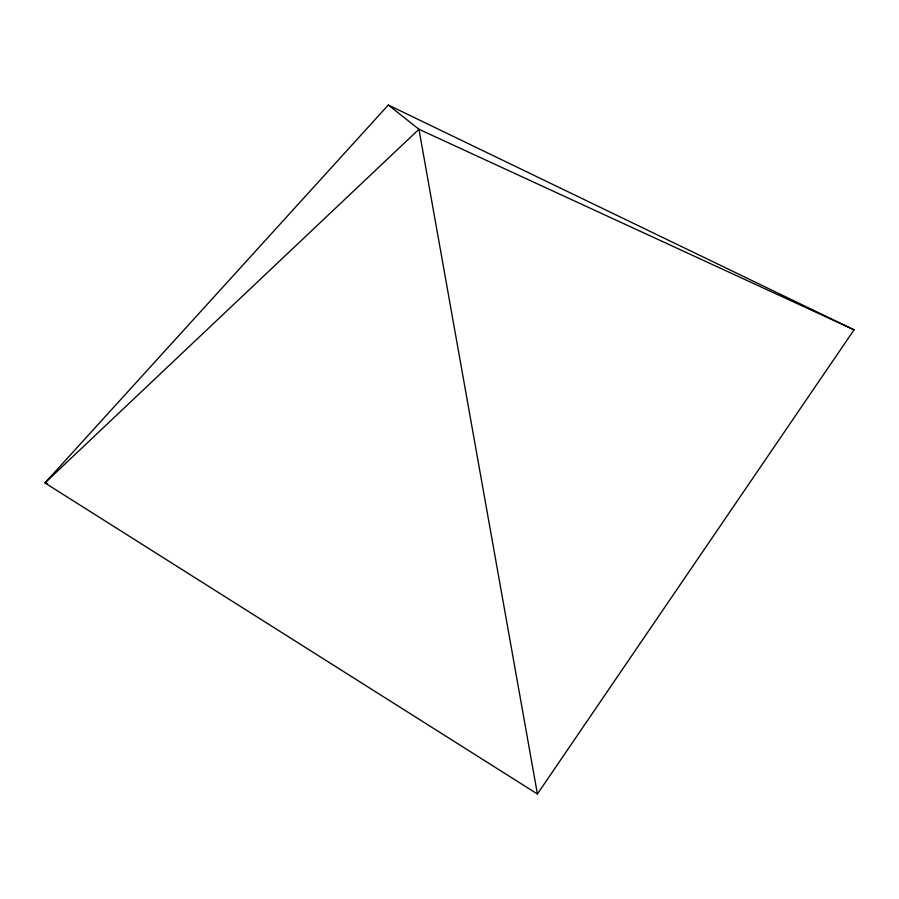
<?xml version="1.0" encoding="UTF-8"?>
<svg xmlns="http://www.w3.org/2000/svg" width="899" height="899" viewBox="0 0 899 899"><rect width="100%" height="100%" fill="white"/><g stroke="black" fill="none" stroke-linecap="round" stroke-linejoin="round"><path stroke-width="1.35" d="M537.411 793.986L854.05 329.821L388.312 105.014L44.95 482.943L537.411 793.986L418.945 129.265L388.312 105.014M47.669 483.617L44.95 482.943L418.945 129.265L854.05 329.821"/></g></svg>
